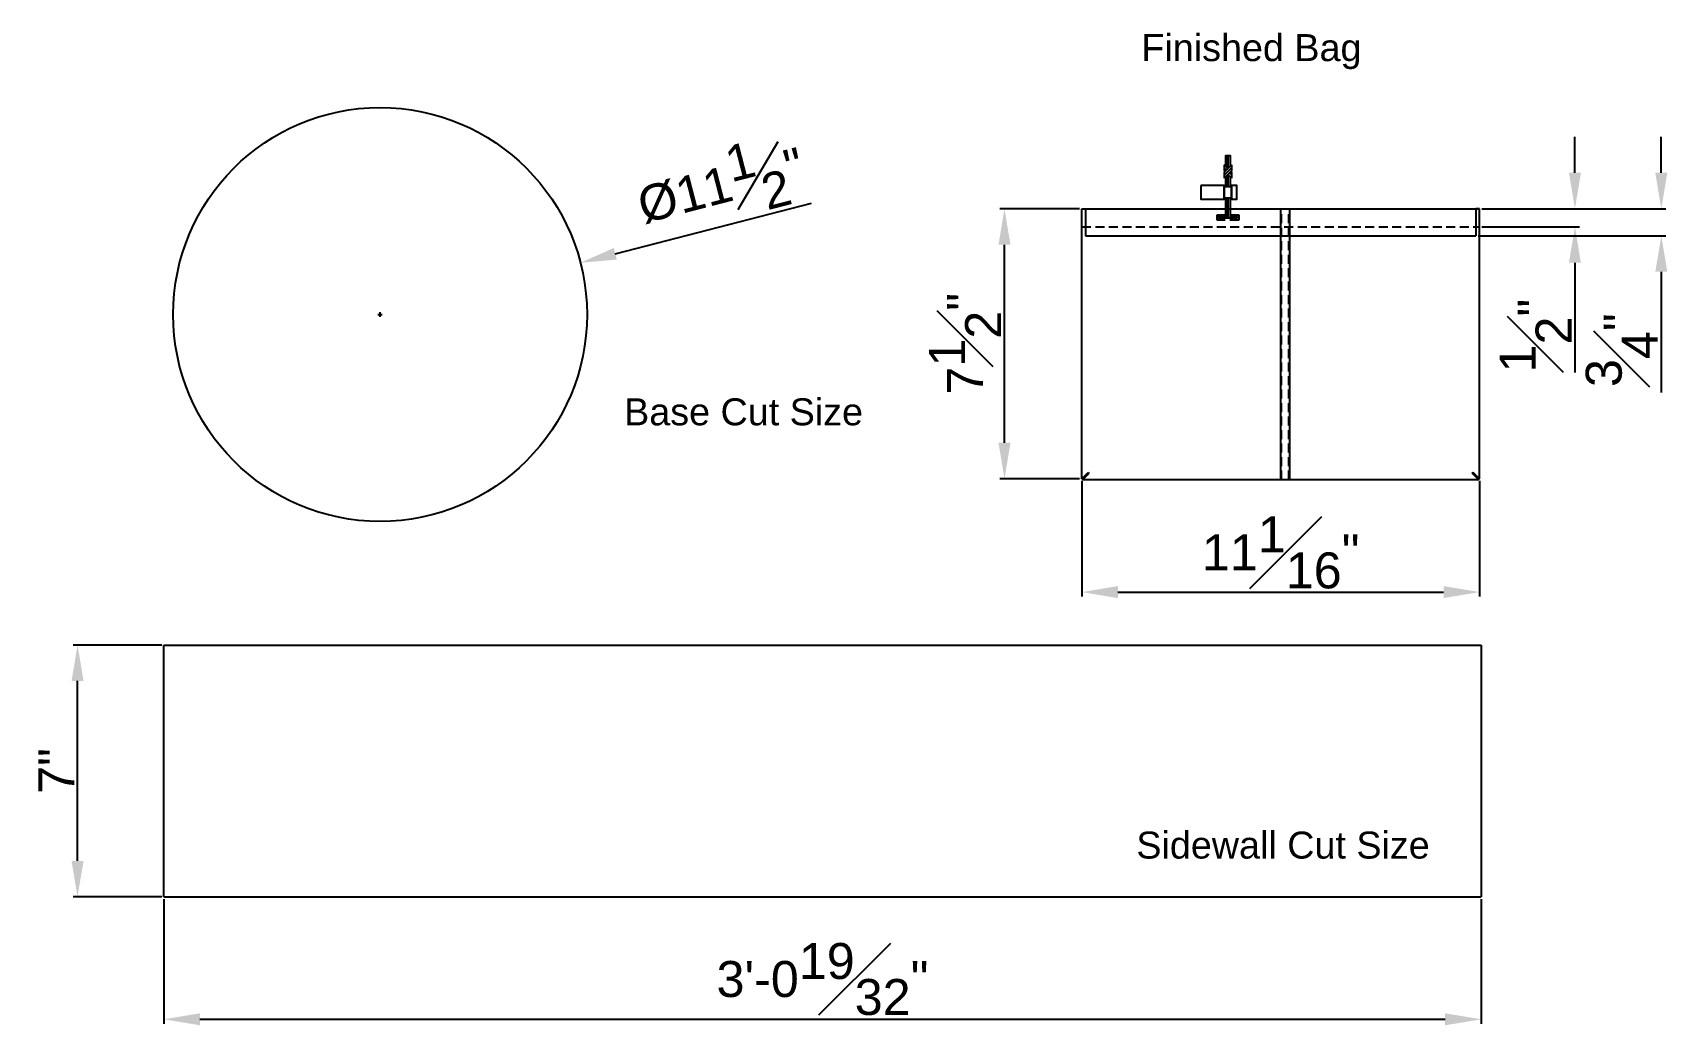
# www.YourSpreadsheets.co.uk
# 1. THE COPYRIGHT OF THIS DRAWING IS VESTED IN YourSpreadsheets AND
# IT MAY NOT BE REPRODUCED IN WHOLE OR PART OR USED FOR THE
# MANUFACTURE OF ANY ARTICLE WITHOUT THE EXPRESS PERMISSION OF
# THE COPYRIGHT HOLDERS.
# Model space of a CAD drawing. Header units: inches. Extents: x 3.7 to 49.2, y 4.9 to 32.5.
import ezdxf

# ---------------------------------------------------------------- set-up
doc = ezdxf.new("R2010")
doc.units = ezdxf.units.IN
doc.header["$MEASUREMENT"] = 0
doc.linetypes.add('DASHED', pattern=[0.375, 0.25, -0.125])
for name, color, linetype in [('CutSize', 7, 'Continuous'), ('Hidden', 2, 'Continuous'), ('Labels', 7, 'Continuous'), ('Stitching', 1, 'DASHED')]:
    doc.layers.add(name, color=color, linetype=linetype)
doc.styles.add('Notes', font='arial.ttf', dxfattribs={"height": 0.2})
doc.styles.get("Standard").update_dxf_attribs({"font": 'arial.ttf'})
doc.dimstyles.new('Structural', dxfattribs={"dimtxt": 1, "dimasz": 1, "dimexe": 0.125, "dimexo": 0.0625, "dimgap": 0.09, "dimtad": 1, "dimdec": 5, "dimzin": 3, "dimdsep": 46, "dimlunit": 4, "dimtxsty": 'Standard', "dimcen": 0.125, "dimazin": 2, "dimtfac": 1, "dimtdec": 5, "dimtofl": 0, "dimtmove": 0, "dimatfit": 3, "dimfxl": 1, "dimfrac": 1, "dimtolj": 1, "dimtzin": 0, "dimarcsym": 0})

# ---------------------------------------------------------------- blocks, each defined once
blk = doc.blocks.new('*D98')
at = {"color": 0, "lineweight": -2}
blk.add_line((19.924, 26.37), (25.374, 27.777), dxfattribs=at)
at = {"color": 0}
for p, q in [((13.326, 24.683), (13.451, 24.683)), ((13.389, 24.62), (13.389, 24.745))]:
    blk.add_line(p, q, dxfattribs=at)
blk.add_solid([(19.883, 26.532), (19.966, 26.209), (18.956, 26.12)], dxfattribs=at)
at = {"layer": 'Defpoints', "color": 0}
for p in [(18.956, 26.12), (7.821, 23.245)]:
    blk.add_point(p, dxfattribs=at)
at = {"color": 0, "insert": (22.855, 28.277), "char_height": 1, "attachment_point": 5, "rotation": 14.4767}
blk.add_mtext('\\A1;%%c11{\\H1.000000x;\\S1#2;}"', dxfattribs=at)
blk = doc.blocks.new('*D99')
at = {"color": 0, "lineweight": -2}
for p, q in [((7.382, 8.438), (7.382, 4.975)), ((43.982, 8.438), (43.982, 4.975)), ((8.382, 5.1), (42.982, 5.1))]:
    blk.add_line(p, q, dxfattribs=at)
at = {"color": 0}
for points in [[(8.382, 5.267), (8.382, 4.933), (7.382, 5.1)], [(42.982, 4.933), (42.982, 5.267), (43.982, 5.1)]]:
    blk.add_solid(points, dxfattribs=at)
at = {"layer": 'Defpoints', "color": 0}
for p in [(7.382, 8.5), (43.982, 8.5), (43.982, 5.1)]:
    blk.add_point(p, dxfattribs=at)
at = {"color": 0, "insert": (25.682, 6.22), "char_height": 1, "attachment_point": 5}
blk.add_mtext('\\A1;3\'-0{\\H1.000000x;\\S19#32;}"', dxfattribs=at)
blk = doc.blocks.new('*D100')
at = {"color": 0, "lineweight": -2}
for p, q in [((7.32, 15.5), (4.857, 15.5)), ((4.982, 9.5), (4.982, 14.5)), ((7.32, 8.5), (4.857, 8.5))]:
    blk.add_line(p, q, dxfattribs=at)
at = {"color": 0}
for points in [[(5.149, 14.5), (4.816, 14.5), (4.982, 15.5)], [(4.816, 9.5), (5.149, 9.5), (4.982, 8.5)]]:
    blk.add_solid(points, dxfattribs=at)
at = {"layer": 'Defpoints', "color": 0}
for p in [(4.982, 15.5), (7.382, 15.5), (7.382, 8.5)]:
    blk.add_point(p, dxfattribs=at)
at = {"color": 0, "insert": (4.392, 12), "char_height": 1, "attachment_point": 5, "rotation": 90}
blk.add_mtext('\\A1;7"', dxfattribs=at)
blk = doc.blocks.new('*D101')
at = {"color": 0, "lineweight": -2}
for p, q in [((32.888, 20.058), (32.888, 16.845)), ((43.938, 20.058), (43.938, 16.845)), ((33.888, 16.97), (42.938, 16.97))]:
    blk.add_line(p, q, dxfattribs=at)
at = {"color": 0}
for points in [[(33.888, 17.137), (33.888, 16.804), (32.888, 16.97)], [(42.938, 16.804), (42.938, 17.137), (43.938, 16.97)]]:
    blk.add_solid(points, dxfattribs=at)
at = {"layer": 'Defpoints', "color": 0}
for p in [(32.888, 20.12), (43.938, 20.12), (43.938, 16.97)]:
    blk.add_point(p, dxfattribs=at)
at = {"color": 0, "insert": (38.413, 18.073), "char_height": 1, "attachment_point": 5}
blk.add_mtext('\\A1;11{\\H1.000000x;\\S1#16;}"', dxfattribs=at)
blk = doc.blocks.new('*D102')
at = {"color": 0, "lineweight": -2}
for p, q in [((32.826, 27.62), (30.613, 27.62)), ((30.738, 21.12), (30.738, 26.62)), ((32.826, 20.12), (30.613, 20.12))]:
    blk.add_line(p, q, dxfattribs=at)
at = {"color": 0}
for points in [[(30.905, 26.62), (30.572, 26.62), (30.738, 27.62)], [(30.572, 21.12), (30.905, 21.12), (30.738, 20.12)]]:
    blk.add_solid(points, dxfattribs=at)
at = {"layer": 'Defpoints', "color": 0}
for p in [(30.738, 27.62), (32.888, 27.62), (32.888, 20.12)]:
    blk.add_point(p, dxfattribs=at)
at = {"color": 0, "insert": (29.644, 23.87), "char_height": 1, "attachment_point": 5, "rotation": 90}
blk.add_mtext('\\A1;7{\\H1.000000x;\\S1#2;}"', dxfattribs=at)
blk = doc.blocks.new('*D103')
at = {"color": 0, "lineweight": -2}
for p, q in [((46.588, 28.62), (46.588, 29.62)), ((44.001, 27.62), (46.713, 27.62)), ((44.001, 27.12), (46.713, 27.12)), ((46.588, 26.12), (46.588, 23.074))]:
    blk.add_line(p, q, dxfattribs=at)
at = {"color": 0}
for points in [[(46.422, 28.62), (46.755, 28.62), (46.588, 27.62)], [(46.755, 26.12), (46.422, 26.12), (46.588, 27.12)]]:
    blk.add_solid(points, dxfattribs=at)
at = {"layer": 'Defpoints', "color": 0}
for p in [(43.938, 27.62), (43.938, 27.12), (46.588, 27.12)]:
    blk.add_point(p, dxfattribs=at)
at = {"color": 0, "insert": (45.494, 24.097), "char_height": 1, "attachment_point": 5, "rotation": 90}
blk.add_mtext('\\A1;{\\H1.000000x;\\S1#2;}"', dxfattribs=at)
blk = doc.blocks.new('*D104')
at = {"color": 0, "lineweight": -2}
for p, q in [((48.988, 28.62), (48.988, 29.62)), ((44.001, 27.62), (49.113, 27.62)), ((43.901, 26.87), (49.113, 26.87)), ((48.988, 25.87), (48.988, 22.515))]:
    blk.add_line(p, q, dxfattribs=at)
at = {"color": 0}
for points in [[(48.822, 28.62), (49.155, 28.62), (48.988, 27.62)], [(49.155, 25.87), (48.822, 25.87), (48.988, 26.87)]]:
    blk.add_solid(points, dxfattribs=at)
at = {"layer": 'Defpoints', "color": 0}
for p in [(43.938, 27.62), (43.838, 26.87), (48.988, 26.87)]:
    blk.add_point(p, dxfattribs=at)
at = {"color": 0, "insert": (47.888, 23.693), "char_height": 1, "attachment_point": 5, "rotation": 90}
blk.add_mtext('\\A1;{\\H1.000000x;\\S3#4;}"', dxfattribs=at)

msp = doc.modelspace()

# ---------------------------------------------------------------- linework, layer by layer
for p, q in [((36.948253, 28.742426), (36.845925, 28.844754)), ((36.845925, 28.844754), (36.845925, 28.675048)), ((37.045925, 28.840098), (36.845925, 28.640098)), ((36.905827, 28.699999), (36.845925, 28.759901)), ((37.045925, 28.755245), (36.845925, 28.555245)), ((36.8634, 28.657573), (36.845925, 28.675048)), ((37.045925, 28.670392), (36.845925, 28.470392)), ((36.845925, 28.640098), (36.845925, 28.470392)), ((36.945925, 28.744754), (36.945925, 28.800098)), ((37.045925, 28.559901), (36.99068, 28.615147)), ((37.045925, 28.644754), (37.033106, 28.657573)), ((37.045925, 28.840098), (37.045925, 28.670392)), ((37.045925, 28.644754), (37.045925, 28.475048)), ((36.945925, 28.278441), (36.945925, 28.570392)), ((37.045925, 28.475048), (36.948253, 28.57272)), ((36.945925, 27.406785), (36.945925, 27.928441)), ((32.88818, 20.120437), (32.88818, 27.620437)), ((32.88818, 27.620437), (32.98818, 27.620437)), ((32.88818, 27.620437), (43.93818, 27.620437)), ((38.41318, 20.095437), (38.41318, 27.620437)), ((43.93818, 27.620437), (43.83818, 27.620437)), ((43.93818, 20.120437), (43.93818, 27.620437)), ((32.88818, 20.120437), (32.88818, 20.120437)), ((32.88818, 20.120437), (32.88818, 20.120437)), ((32.91318, 20.095437), (43.91318, 20.095437)), ((43.93818, 20.120437), (43.93818, 20.120437)), ((43.93818, 20.120437), (43.93818, 20.120437))]:
    msp.add_line(p, q)
for points in [[(36.885925, 28.804754), (36.885925, 29.100098), (36.945925, 29.100098), (36.945925, 28.744754)], [(36.945925, 28.744754), (36.945925, 29.100098), (37.005925, 29.100098), (37.005925, 28.800098)], [(36.945925, 28.570392), (36.945925, 28.228441), (36.885925, 28.228441), (36.885925, 28.510392)], [(37.005925, 28.515048), (37.005925, 28.228441), (36.945925, 28.228441), (36.945925, 28.570392)], [(37.005925, 27.406785), (37.195925, 27.406785), (37.195925, 27.356785), (36.695925, 27.356785), (36.695925, 27.406785), (36.885925, 27.406785)]]:
    msp.add_lwpolyline(points)
for points in [[(36.195925, 28.265941), (36.195925, 27.890941), (36.845925, 27.890941), (36.845925, 28.265941)], [(36.845925, 28.228441), (36.845925, 27.928441), (37.045925, 27.928441), (37.045925, 28.228441)], [(37.045925, 28.265941), (37.045925, 27.890941), (37.195925, 27.890941), (37.195925, 28.265941)], [(36.945925, 27.928441), (36.945925, 27.356785), (36.885925, 27.356785), (36.885925, 27.928441)], [(37.005925, 27.928441), (37.005925, 27.356785), (36.945925, 27.356785), (36.945925, 27.928441)]]:
    msp.add_lwpolyline(points, close=True)
at = {"layer": 'CutSize'}
for p, q in [((7.382485, 15.50006), (43.982485, 15.50006)), ((7.382485, 8.50006), (7.382485, 15.50006)), ((43.982485, 15.50006), (43.982485, 8.50006)), ((7.382485, 8.50006), (43.982485, 8.50006))]:
    msp.add_line(p, q, dxfattribs=at)
msp.add_circle((13.38865, 24.682727), 5.75, dxfattribs=at)
at = {"layer": 'Hidden'}
for p, q in [((32.98818, 27.620437), (32.98818, 26.870437)), ((38.66318, 20.095437), (38.66318, 27.620437)), ((43.83818, 27.620437), (43.83818, 26.870437)), ((32.98818, 26.870437), (43.83818, 26.870437)), ((32.88818, 20.120437), (33.064957, 20.297214)), ((32.91318, 20.095437), (33.089957, 20.272214)), ((43.91318, 20.095437), (43.736403, 20.272214)), ((43.93818, 20.120437), (43.761403, 20.297214))]:
    msp.add_line(p, q, dxfattribs=at)
at = {"layer": 'Stitching'}
for p, q in [((38.43818, 20.095437), (38.43818, 27.620437)), ((38.63818, 20.095437), (38.63818, 27.620437)), ((32.88818, 27.120437), (43.93818, 27.120437)), ((32.88818, 20.120437), (32.91318, 20.095437)), ((33.064957, 20.297214), (33.089957, 20.272214)), ((43.736403, 20.272214), (43.761403, 20.297214)), ((43.91318, 20.095437), (43.93818, 20.120437))]:
    msp.add_line(p, q, dxfattribs=at)
msp.add_lwpolyline([(36.645925, 27.306785), (36.645925, 27.456785), (37.245925, 27.456785), (37.245925, 27.306785)], close=True, dxfattribs=at)

# ---------------------------------------------------------------- texts
at = {"layer": 'Labels', "char_height": 0.75, "attachment_point": 1, "style": 'Notes'}
for s, insert, width in [('{Finished Bag}', (34.542267, 32.473211), 11.02790236), ('{Base Cut Size}', (20.169363, 22.354001), 7.36990969), ('{Sidewall Cut Size}', (34.401937, 10.316114), 11.02790236)]:
    msp.add_mtext(s, dxfattribs=dict(at, insert=insert, width=width))

# ---------------------------------------------------------------- dimensions: what is measured, and where the dimension line sits
dim = msp.add_diameter_dim_2p(p1=(7.821216, 23.245307), p2=(18.956084, 26.120147), dimstyle='Structural')
dim.commit()
dim.dimension.update_dxf_attribs({"geometry": '*D98', "text_midpoint": (23.133274, 27.198629), "dimtype": 163})
for base, p1, p2, angle, picture, middle in [((48.98818, 26.870437), (43.93818, 27.620437), (43.83818, 26.870437), 90, '*D104', (47.88818, 23.692771)), ((46.58818, 27.120437), (43.93818, 27.620437), (43.93818, 27.120437), 90, '*D103', (45.49418, 24.097271)), ((43.93818, 16.970437), (32.88818, 20.120437), (43.93818, 20.120437), 180, '*D101', (38.41318, 18.072937)), ((43.982485, 5.10006), (7.382485, 8.50006), (43.982485, 8.50006), 180, '*D99', (25.682485, 6.21956))]:
    dim = msp.add_linear_dim(base=base, p1=p1, p2=p2, angle=angle, dimstyle='Structural')
    dim.commit()
    dim.dimension.update_dxf_attribs({"geometry": picture, "text_midpoint": middle})
for p1, p2, distance, picture, middle in [((32.88818, 20.120437), (32.88818, 27.620437), 2.15, '*D102', (29.64418, 23.870437)), ((7.382485, 8.50006), (7.382485, 15.50006), 2.4, '*D100', (4.392485, 12.00006))]:
    dim = msp.add_aligned_dim(p1=p1, p2=p2, distance=distance, dimstyle='Structural')
    dim.commit()
    dim.dimension.update_dxf_attribs({"geometry": picture, "text_midpoint": middle})

doc.saveas('drawing.dxf')
